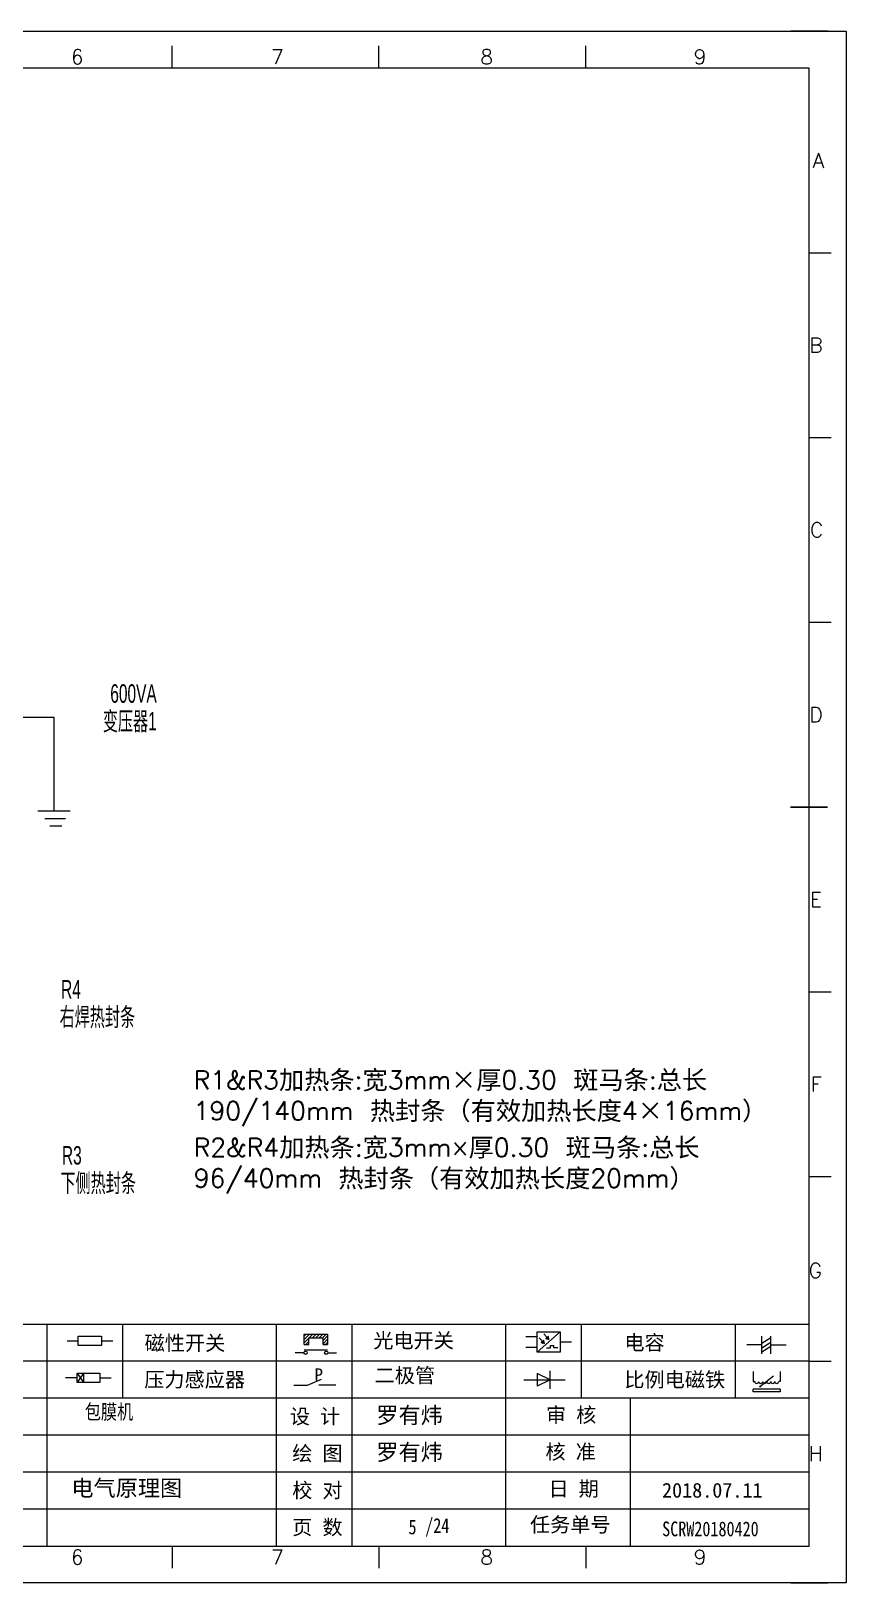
# Model space of a CAD drawing. Extents: x 49673 to 52330, y -5620 to -4375.
# Drawn here: x 51208.5 to 51318.8, y -4860.2 to -4650.2 of the extents above; entities that cross this region are included whole.
import ezdxf
from ezdxf.enums import TextEntityAlignment as Align

# ---------------------------------------------------------------- set-up
doc = ezdxf.new("R2010")
doc.units = 0
doc.header["$MEASUREMENT"] = 0
doc.layers.add('AE_BOR', color=1, linetype='Continuous')
doc.layers.add('Dimension', color=3, linetype='Continuous', lineweight=13)
doc.styles.get("Standard").update_dxf_attribs({"font": 'txt.shx'})
doc.styles.add('WD', font='simplex.shx', dxfattribs={"bigfont": 'gbcbig.shx'})
doc.styles.add('样式 8', font='arial.ttf')
doc.styles.add('楷体', font='STFANGSO.TTF', dxfattribs={"width": 0.8})
doc.styles.add('汉字', font='')
doc.styles.get('汉字').set_extended_font_data('新宋体')

# ---------------------------------------------------------------- blocks, each defined once
blk = doc.blocks.new('磁性开关')
at = {"linetype": 'ByBlock'}
h = blk.add_hatch(dxfattribs=at)
h.set_pattern_fill('ANSI31', color=256, scale=0.1, style=0)
h.set_pattern_definition([(45, (0, 0), (-0.224506403, 0.224506403), [])])
h.paths.add_polyline_path([(-1910.88, -776.69), (-1910.88, -775.29), (-1907.69, -775.29), (-1907.69, -776.69), (-1908.31, -776.69), (-1908.31, -775.79), (-1910.25, -775.79), (-1910.25, -776.69)])
for p, q in [((-1910.88, -776.69), (-1910.88, -775.29)), ((-1910.88, -775.29), (-1907.69, -775.29)), ((-1910.88, -776.69), (-1910.25, -776.69)), ((-1910.25, -776.69), (-1910.25, -775.79)), ((-1910.25, -775.79), (-1908.31, -775.79)), ((-1908.31, -776.69), (-1908.31, -775.79)), ((-1908.31, -776.69), (-1907.69, -776.69)), ((-1907.69, -775.29), (-1907.69, -776.69)), ((-1910.91, -777.81), (-1912.09, -777.81)), ((-1910.88, -777.39), (-1907.69, -777.39)), ((-1907.66, -777.81), (-1906.48, -777.81))]:
    blk.add_line(p, q, dxfattribs=at)
for centre in [(-1910.68, -777.81), (-1907.88, -777.81)]:
    blk.add_circle(centre, 0.225, dxfattribs=at)
blk = doc.blocks.new('光电开关')
at = {"linetype": 'ByBlock'}
h = blk.add_hatch(dxfattribs=at)
h.set_pattern_fill('ANSI31', color=256, scale=0.01, style=0)
h.set_pattern_definition([(45, (0.172267, 0), (-0.0224506403, 0.0224506403), [])])
h.paths.add_polyline_path([(-1882.44, -776.34), (-1882.5, -775.91), (-1882.68, -776.07)])
h.paths.add_polyline_path([(-1882.86, -776.23), (-1882.44, -776.34), (-1882.68, -776.07)])
h.paths.add_polyline_path([(-1883.05, -776.88), (-1883.11, -776.45), (-1883.29, -776.61)])
h.paths.add_polyline_path([(-1883.47, -776.77), (-1883.05, -776.88), (-1883.29, -776.61)])
for p, q in [((-1884.01, -775.96), (-1885.56, -775.96)), ((-1880.91, -775.3), (-1884.01, -778.05)), ((-1883.75, -776.09), (-1883.05, -776.88)), ((-1883.11, -776.45), (-1883.47, -776.77)), ((-1883.05, -776.88), (-1883.47, -776.77)), ((-1883.14, -775.55), (-1882.44, -776.34)), ((-1883.05, -776.88), (-1883.11, -776.45)), ((-1882.5, -775.91), (-1882.86, -776.23)), ((-1882.44, -776.34), (-1882.86, -776.23)), ((-1882.44, -776.34), (-1882.5, -775.91)), ((-1879.37, -776.67), (-1880.91, -776.67)), ((-1884.01, -777.39), (-1885.56, -777.39)), ((-1882.78, -777.47), (-1882.23, -777.47)), ((-1882.23, -777.47), (-1882.23, -777.14)), ((-1882.23, -777.14), (-1881.78, -777.14)), ((-1881.78, -777.47), (-1881.78, -777.14)), ((-1881.23, -777.47), (-1881.78, -777.47))]:
    blk.add_line(p, q, dxfattribs=at)
blk.add_lwpolyline([(-1884.01, -775.3), (-1880.91, -775.3), (-1880.91, -778.05), (-1884.01, -778.05)], close=True, dxfattribs=at)
blk = doc.blocks.new('电磁阀线圈')
at = {"linetype": 'ByBlock'}
for p, q in [((-1854.61, -796.54), (-1856.17, -796.54)), ((-1854.61, -795.92), (-1853.75, -797.16)), ((-1853.75, -795.92), (-1854.61, -797.16)), ((-1853.75, -795.92), (-1853.75, -797.16)), ((-1851.53, -796.54), (-1849.97, -796.54))]:
    blk.add_line(p, q, dxfattribs=at)
blk.add_lwpolyline([(-1854.61, -795.92), (-1851.53, -795.92), (-1851.53, -797.16), (-1854.61, -797.16)], close=True, dxfattribs=at)
blk = doc.blocks.new('压力感应器')
at = {"linetype": 'ByBlock'}
for p, q in [((-1815.59, -777.73), (-1813.71, -776.93)), ((-1817.44, -777.73), (-1815.59, -777.73)), ((-1811.78, -777.73), (-1814.05, -777.73))]:
    blk.add_line(p, q, dxfattribs=at)
at = {"linetype": 'ByBlock', "insert": (-1814.65, -775.48), "char_height": 1.68, "width": 1.2242, "attachment_point": 1}
blk.add_mtext('{\\fNSimSun|b0|i0|c134|p49;P}', dxfattribs=at)
blk = doc.blocks.new('二极管')
at = {"linetype": 'ByBlock'}
for p, q in [((-1787.52, -776.77), (-1781.92, -776.77)), ((-1783.97, -776.77), (-1785.69, -775.9)), ((-1785.69, -775.9), (-1785.69, -777.65)), ((-1783.97, -776.77), (-1785.69, -777.65)), ((-1783.97, -777.99), (-1783.97, -775.56))]:
    blk.add_line(p, q, dxfattribs=at)
blk = doc.blocks.new('电容')
at = {"linetype": 'ByBlock'}
for p, q in [((-1756.08, -782.99), (-1756.08, -780.56)), ((-1754.86, -780.79), (-1756.08, -781.55)), ((-1754.86, -782.99), (-1754.86, -780.56)), ((-1756.08, -781.77), (-1758.13, -781.77)), ((-1754.86, -781.44), (-1756.08, -782.2)), ((-1754.86, -781.99), (-1756.08, -782.75)), ((-1754.86, -781.77), (-1752.81, -781.77))]:
    blk.add_line(p, q, dxfattribs=at)
blk = doc.blocks.new('比例电磁阀')
at = {"linetype": 'ByBlock'}
for p, q in [((-1757.26, -775.38), (-1757.26, -776.71)), ((-1757.26, -776.71), (-1757.05, -776.71)), ((-1754.5, -775.98), (-1756.35, -777.44)), ((-1753.58, -776.71), (-1753.8, -776.71)), ((-1753.58, -775.38), (-1753.58, -776.71)), ((-1753.6, -777.73), (-1757.25, -777.73)), ((-1757.25, -778.13), (-1757.25, -777.73)), ((-1753.6, -778.13), (-1757.25, -778.13)), ((-1756.35, -777.44), (-1756.25, -777.25)), ((-1756.35, -777.44), (-1756.15, -777.38)), ((-1756.15, -777.38), (-1756.25, -777.25)), ((-1753.6, -777.73), (-1753.6, -778.13))]:
    blk.add_line(p, q, dxfattribs=at)
for centre in [(-1756.78, -776.71), (-1756.24, -776.71), (-1755.7, -776.71), (-1755.15, -776.71), (-1754.61, -776.71), (-1754.07, -776.71)]:
    blk.add_arc(centre, 0.271, 180, 0, dxfattribs=at)
blk = doc.blocks.new('电阻')
at = {"linetype": 'ByBlock'}
for p, q in [((-3.09, 0), (-1.57, 0)), ((1.57, 0), (3.09, 0))]:
    blk.add_line(p, q, dxfattribs=at)
blk.add_lwpolyline([(-1.57, 0.63), (1.57, 0.63), (1.57, -0.63), (-1.57, -0.63)], close=True, dxfattribs=at)
blk = doc.blocks.new('电控横A4')
for p, q in [((292, -5), (5, -5)), ((292, -205), (292, -5)), ((10.03, -205), (289.53, -205)), ((130.8, -205), (190.75, -205)), ((190.75, -205), (259.54, -205))]:
    blk.add_line(p, q)
at = {"linetype": 'ByBlock'}
for p, q in [((292, -175), (5, -175)), ((292, -180), (5, -180)), ((292, -185), (5, -185)), ((292, -190), (5, -190)), ((292, -195), (5, -195)), ((292, -200), (168.03, -200))]:
    blk.add_line(p, q, dxfattribs=at)
at = {"color": 0, "lineweight": -2}
for p, q in [((188.84, -175), (188.84, -185)), ((199.08, -175), (199.08, -185)), ((219.89, -175), (219.89, -185)), ((230.12, -175), (230.12, -185)), ((250.93, -175), (250.93, -185)), ((261.17, -175), (261.17, -185)), ((281.98, -175), (281.98, -185)), ((188.84, -185), (188.84, -204.92)), ((219.89, -185), (219.89, -205)), ((230.12, -185), (230.12, -205)), ((250.93, -185), (250.93, -205)), ((267.79, -185), (267.79, -205))]:
    blk.add_line(p, q, dxfattribs=at)
at = {"color": 0, "ltscale": 2}
for p, q in [((292, -205), (292, -183.55)), ((259.54, -205), (289.53, -205)), ((259.54, -205), (292, -205))]:
    blk.add_line(p, q, dxfattribs=at)
at = {"layer": 'AE_BOR', "color": 1, "lineweight": 15}
for p, q in [((0, 0), (297, 0)), ((297, 0), (297, -210)), ((297, -210), (0, -210))]:
    blk.add_line(p, q, dxfattribs=at)
at = {"layer": 'AE_BOR'}
for p, q in [((205.78, -5), (205.78, -2)), ((233.78, -5), (233.78, -2)), ((261.78, -5), (261.78, -2)), ((292, -30), (295, -30)), ((292, -55), (295, -55)), ((292, -80), (295, -80)), ((292, -130), (295, -130)), ((292, -155), (295, -155)), ((292, -180), (295, -180)), ((205.78, -205), (205.78, -208)), ((233.78, -205), (233.78, -208)), ((261.78, -205), (261.78, -208))]:
    blk.add_line(p, q, dxfattribs=at)
at = {"layer": 'AE_BOR', "lineweight": 30}
for p, q in [((294.53, 0), (289.53, 0)), ((294.53, -210), (289.53, -210))]:
    blk.add_line(p, q, dxfattribs=at)
at = {"layer": 'AE_BOR', "color": 2, "lineweight": 30}
blk.add_line((289.5, -105), (294.5, -105), dxfattribs=at)
at = {"linetype": 'ByBlock'}
for name, p in [('磁性开关', (2134.53, 598.96)), ('光电开关', (2139.22, 599.27)), ('电容', (2041.69, 603.98)), ('电磁阀线圈', (2047.53, 614.3)), ('压力感应器', (2039.72, 594.52)), ('二极管', (2040.91, 594.27)), ('比例电磁阀', (2041.69, 593.98))]:
    blk.add_blockref(name, p, dxfattribs=at)
blk.add_blockref('电阻', (194.66, -177.22))
at = {"char_height": 2, "attachment_point": 1, "style": '汉字'}
for s, insert in [('{\\fKaiTi_GB2312|b0|i0|c134|p49;磁性开关}', (202.07, -176.53)), ('{\\fKaiTi_GB2312|b0|i0|c134|p49;光电开关}', (233.02, -176.19)), ('{\\fKaiTi_GB2312|b0|i0|c134|p49;电容}', (267, -176.48)), ('{\\fKaiTi_GB2312|b0|i0|c134|p49;压力感应器}', (202.02, -181.47)), ('{\\fKaiTi_GB2312|b0|i0|c134|p49;二极管}', (233.2, -180.91)), ('{\\fKaiTi_GB2312|b0|i0|c134|p49;比例电磁铁}', (267, -181.48)), ('{\\fKaiTi_GB2312|b0|i0|c134|p0;设 计}', (221.72, -186.46)), ('{\\fKaiTi_GB2312|b0|i0|c134|p0;审 核}', (256.39, -186.25)), ('{\\fKaiTi_GB2312|b0|i0|c134|p0;核 准}', (256.32, -191.25)), ('{\\fKaiTi_GB2312|b0|i0|c134|p0;绘 图}', (222.05, -191.46)), ('{\\fKaiTi_GB2312|b0|i0|c134|p0;校 对}', (222.05, -196.46)), ('{\\fKaiTi_GB2312|b0|i0|c134|p0;日 期}', (256.72, -196.25)), ('{\\fKaiTi_GB2312|b0|i0|c134|p0;页 数}', (222.05, -201.46)), ('{\\fKaiTi_GB2312|b0|i0|c134|p0;任务单号}', (254.22, -201.1))]:
    blk.add_mtext(s, dxfattribs=dict(at, insert=insert))
at = {"color": 0, "lineweight": 0, "char_height": 2, "attachment_point": 1, "style": '楷体'}
for s, insert, width in [('包膜机', (193.97, -185.83), 9.1252), ('/24', (240.05, -201.23), 5.6327), ('SCRW20180420', (272.12, -201.68), 9.8608)]:
    blk.add_mtext(s, dxfattribs=dict(at, insert=insert, width=width))
at = {"attachment_point": 1}
for s, insert, char_height, width in [('{\\fKaiTi_GB2312|b0|i0|c134|p49;罗有炜}', (233.43, -186.2), 2.2, 15.3175), ('{\\fKaiTi_GB2312|b0|i0|c134|p49;罗有炜}', (233.43, -191.2), 2.2, 15.3175), ('{\\fKaiTi_GB2312|b0|i0|c134|p49;电气原理图}', (192.15, -196.05), 2.2, 25.88), ('{\\fKaiTi_GB2312|b0|i0|c134|p49;2018.07.11}', (272.1, -196.45), 2, 60.2542)]:
    blk.add_mtext(s, dxfattribs=dict(at, insert=insert, char_height=char_height, width=width))
at = {"layer": 'AE_BOR', "style": 'WD'}
for s, p in [('6', (192.94, -4.5)), ('7', (220.04, -4.5)), ('8', (248.37, -4.5)), ('9', (277.23, -4.5)), ('6', (192.94, -207.5)), ('7', (220.04, -207.5)), ('8', (248.37, -207.5)), ('9', (277.23, -207.5))]:
    blk.add_text(s, height=2, dxfattribs=at).set_placement(p, align=Align.CENTER)
for s, p in [('A', (294.03, -17.5)), ('B', (293.84, -42.5)), ('C', (293.93, -67.5)), ('D', (293.84, -92.5)), ('E', (293.74, -117.5)), ('F', (293.74, -142.5)), ('F', (293.74, -142.5)), ('G', (293.74, -167.72)), ('H', (293.84, -192.5))]:
    blk.add_text(s, height=2, dxfattribs=at).set_placement(p, align=Align.MIDDLE_RIGHT)

msp = doc.modelspace()

# ---------------------------------------------------------------- linework, layer by layer
for p, q in [((51206.18, -4743.03), (51211.6, -4743.03)), ((51211.6, -4743.03), (51211.6, -4755.73)), ((51209.4, -4755.73), (51213.79, -4755.73)), ((51210.34, -4756.76), (51213.15, -4756.76)), ((51211.04, -4757.74), (51212.66, -4757.74))]:
    msp.add_line(p, q)

# ---------------------------------------------------------------- block references
msp.add_blockref('电控横A4', (51021.8, -4650.21))

# ---------------------------------------------------------------- texts
at = {"char_height": 2.5, "attachment_point": 1}
for s, insert, width in [('R1&R3{\\f宋体|b0|i0|c134|p2;加热条}:{\\f宋体|b0|i0|c134|p2;宽}3mm{\\f宋体|b0|i0|c134|p2;×厚}0.30 {\\f宋体|b0|i0|c134|p2;斑马条}:{\\f宋体|b0|i0|c134|p2;总长}190/140mm {\\f宋体|b0|i0|c134|p2;热封条（有效加热长度}4{\\f宋体|b0|i0|c134|p2;×}16mm{\\f宋体|b0|i0|c134|p2;）}', (51230.49, -4790.89), 82.4243), ('R2&R4加热条:宽3mm×厚0.30 斑马条:总长96/40mm 热封条（有效加热长度20mm）', (51230.51, -4800.02), 82.6149)]:
    msp.add_mtext(s, dxfattribs=dict(at, insert=insert, width=width))
at = {"lineweight": 0, "style": '样式 8', "width": 0.6}
for tag, p in [('600VA', (51225.51, -4741.1)), ('变压器1', (51225.51, -4744.83)), ('R4', (51215.24, -4781.12)), ('右焊热封条', (51222.59, -4784.85)), ('R3', (51215.35, -4803.59)), ('下侧热封条', (51222.7, -4807.32))]:
    msp.add_attdef(tag, text='', height=2.5, dxfattribs=at).set_placement(p, align=Align.RIGHT)
at = {"layer": 'Dimension', "color": 0, "lineweight": 0, "insert": (51259.58, -4851.62), "char_height": 2, "width": 2.9421, "attachment_point": 1, "style": '楷体'}
msp.add_mtext('5', dxfattribs=at)

doc.saveas('drawing.dxf')
